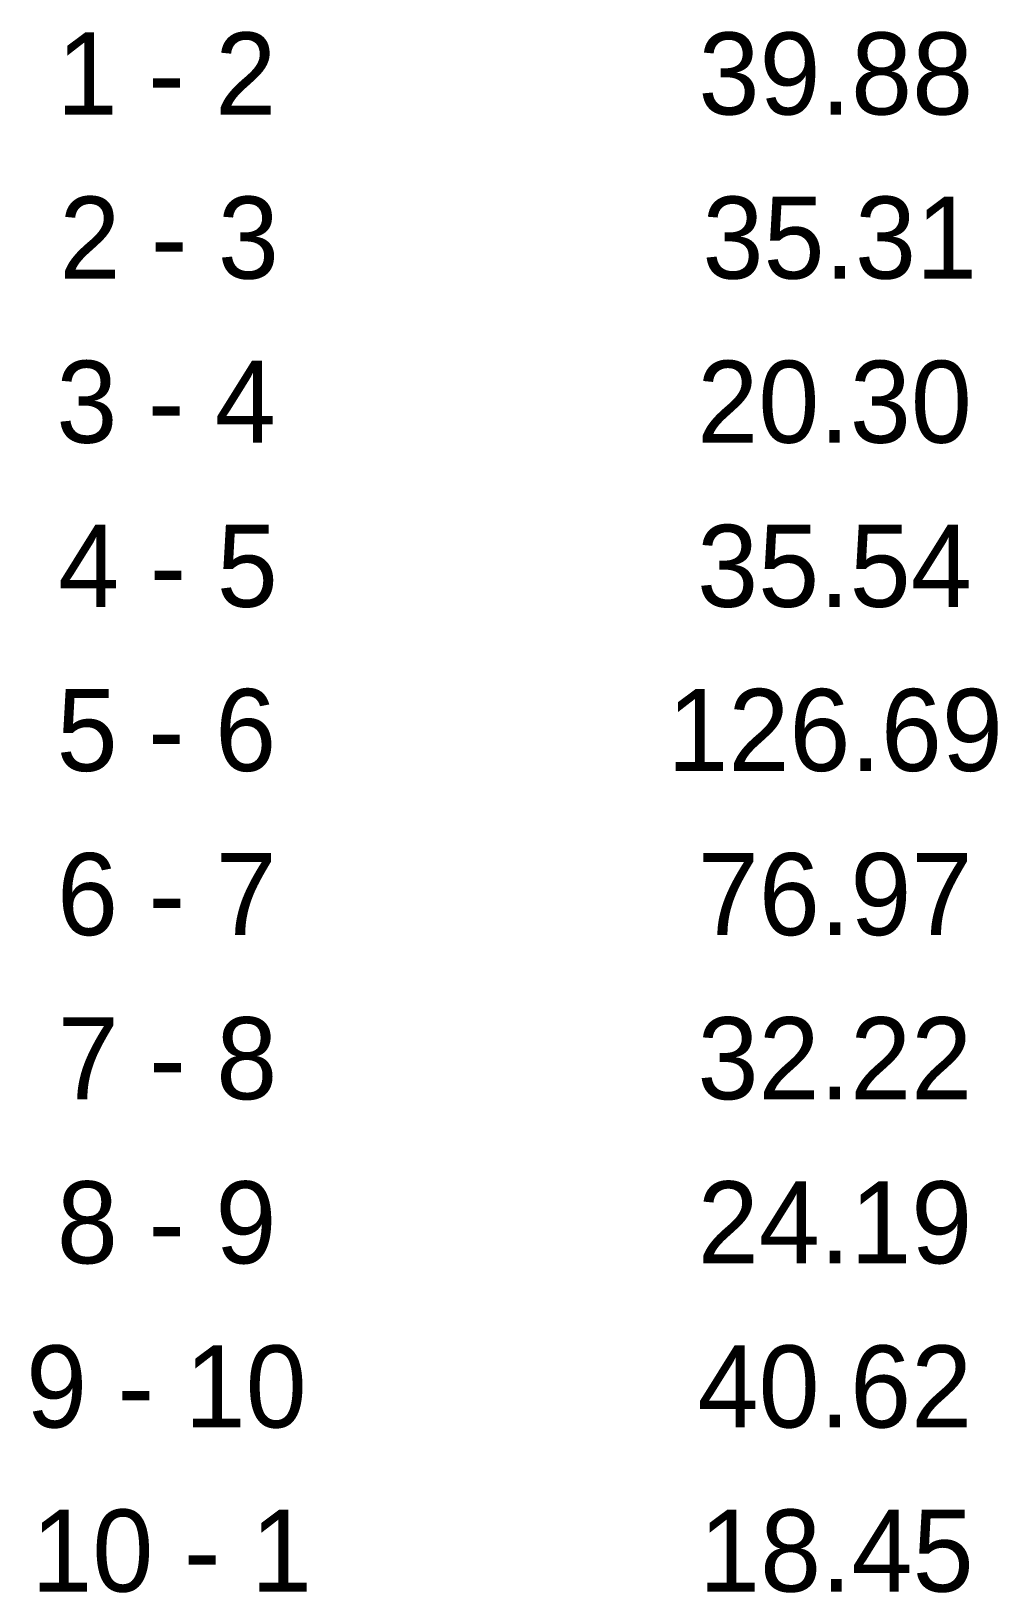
# Model space of a CAD drawing. Extents: x 530251 to 533760, y 1847353 to 1847941.
# Drawn here: x 530251 to 530321.6, y 1847353.4 to 1847467.5 of the extents above.
import ezdxf

# ---------------------------------------------------------------- set-up
doc = ezdxf.new("R2010")
doc.units = 0
doc.layers.add('Level 52', color=7, linetype='Continuous')

msp = doc.modelspace()

# ---------------------------------------------------------------- texts
at = {"layer": 'Level 52'}
for s, p in [('1 - 2', (530252.82, 1847461.44)), ('39.88', (530299.74, 1847461.44)), ('2 - 3', (530253.01, 1847449.44)), ('35.31', (530300.03, 1847449.44)), ('3 - 4', (530252.79, 1847437.44)), ('20.30', (530299.65, 1847437.44)), ('4 - 5', (530252.93, 1847425.44)), ('35.54', (530299.64, 1847425.44)), ('5 - 6', (530252.81, 1847413.44)), ('126.69', (530297.46, 1847413.44)), ('6 - 7', (530252.84, 1847401.44)), ('76.97', (530299.69, 1847401.44)), ('7 - 8', (530252.89, 1847389.44)), ('32.22', (530299.67, 1847389.44)), ('8 - 9', (530252.83, 1847377.44)), ('24.19', (530299.68, 1847377.44)), ('9 - 10', (530250.58, 1847365.44)), ('40.62', (530299.67, 1847365.44)), ('10 - 1', (530250.96, 1847353.44)), ('18.45', (530299.78, 1847353.44))]:
    msp.add_text(s, height=6, dxfattribs=at).set_placement(p)

doc.saveas('drawing.dxf')
